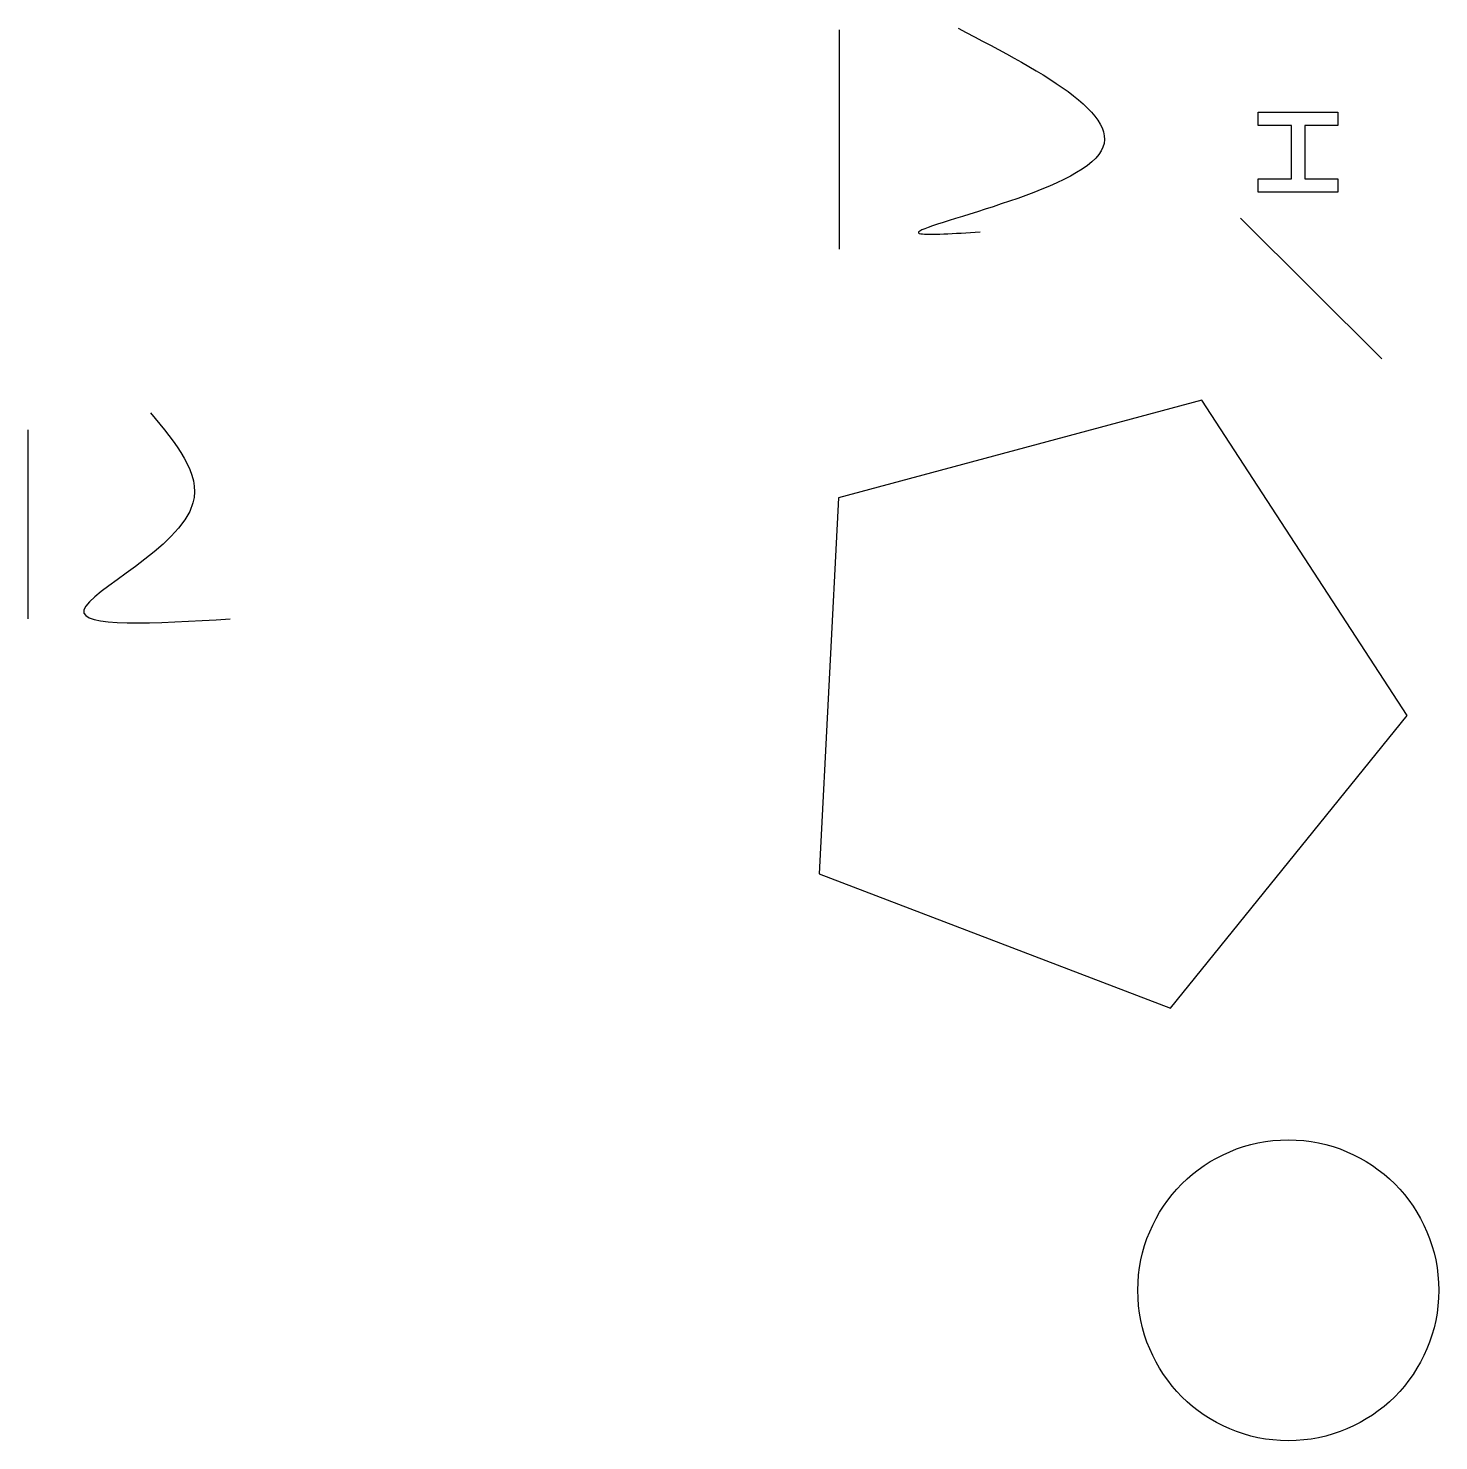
# Model space of a CAD drawing. Header units: millimetres. Extents: x 23 to 1081, y -628 to 432.
import ezdxf

# ---------------------------------------------------------------- set-up
doc = ezdxf.new("R2010")
doc.units = ezdxf.units.MM
doc.layers.add('Pagrindinis', color=7, linetype='Continuous', lineweight=30)

msp = doc.modelspace()

# ---------------------------------------------------------------- linework, layer by layer
at = {"layer": 'Pagrindinis'}
for p, q in [((631.3834001202791, 430.3850269138596), (631.3834001202791, 265.7564356346313)), ((932.4398599993874, 288.9908608969239), (1038.572414520849, 183.6111939126635)), ((22.94453223889371, -11.50530522660334), (22.94453223889371, 130.22137867133))]:
    msp.add_line(p, q, dxfattribs=at)
for points in [[(945.7071907567652, 368.628426575311), (1005.707190756765, 368.628426575311), (1005.707190756765, 358.628426575311), (980.7071907567652, 358.628426575311), (980.7071907567652, 318.628426575311), (1005.707190756765, 318.628426575311), (1005.707190756765, 308.628426575311), (945.7071907567652, 308.628426575311), (945.7071907567652, 318.628426575311), (970.7071907567652, 318.628426575311), (970.7071907567652, 358.628426575311), (945.7071907567652, 358.628426575311)], [(880.1488684778951, -303.5551113933055), (1057.501370970198, -83.96018838832093), (903.459125766022, 152.5706278752348), (630.9032800341924, 79.1597887078841), (616.4967487436251, -202.7414213037464)]]:
    msp.add_lwpolyline(points, close=True, dxfattribs=at)
msp.add_circle((968.4248951691643, -515.3609385317993), 112.8823010977589, dxfattribs=at)
for points in [[(720.6913066772689, 431.6153310545349), (823.9606281046979, 334.0311890671928), (692.7438736353289, 277.3903380488709), (737.1742158622001, 278.7699036648909)], [(114.5858924646306, 143.1388631694319), (146.5298894784755, 75.39039303603484), (64.72209310642228, -4.817565492824357), (174.5326945947424, -11.63072375394152)]]:
    msp.add_spline(points, degree=3, dxfattribs=at)

doc.saveas('drawing.dxf')
